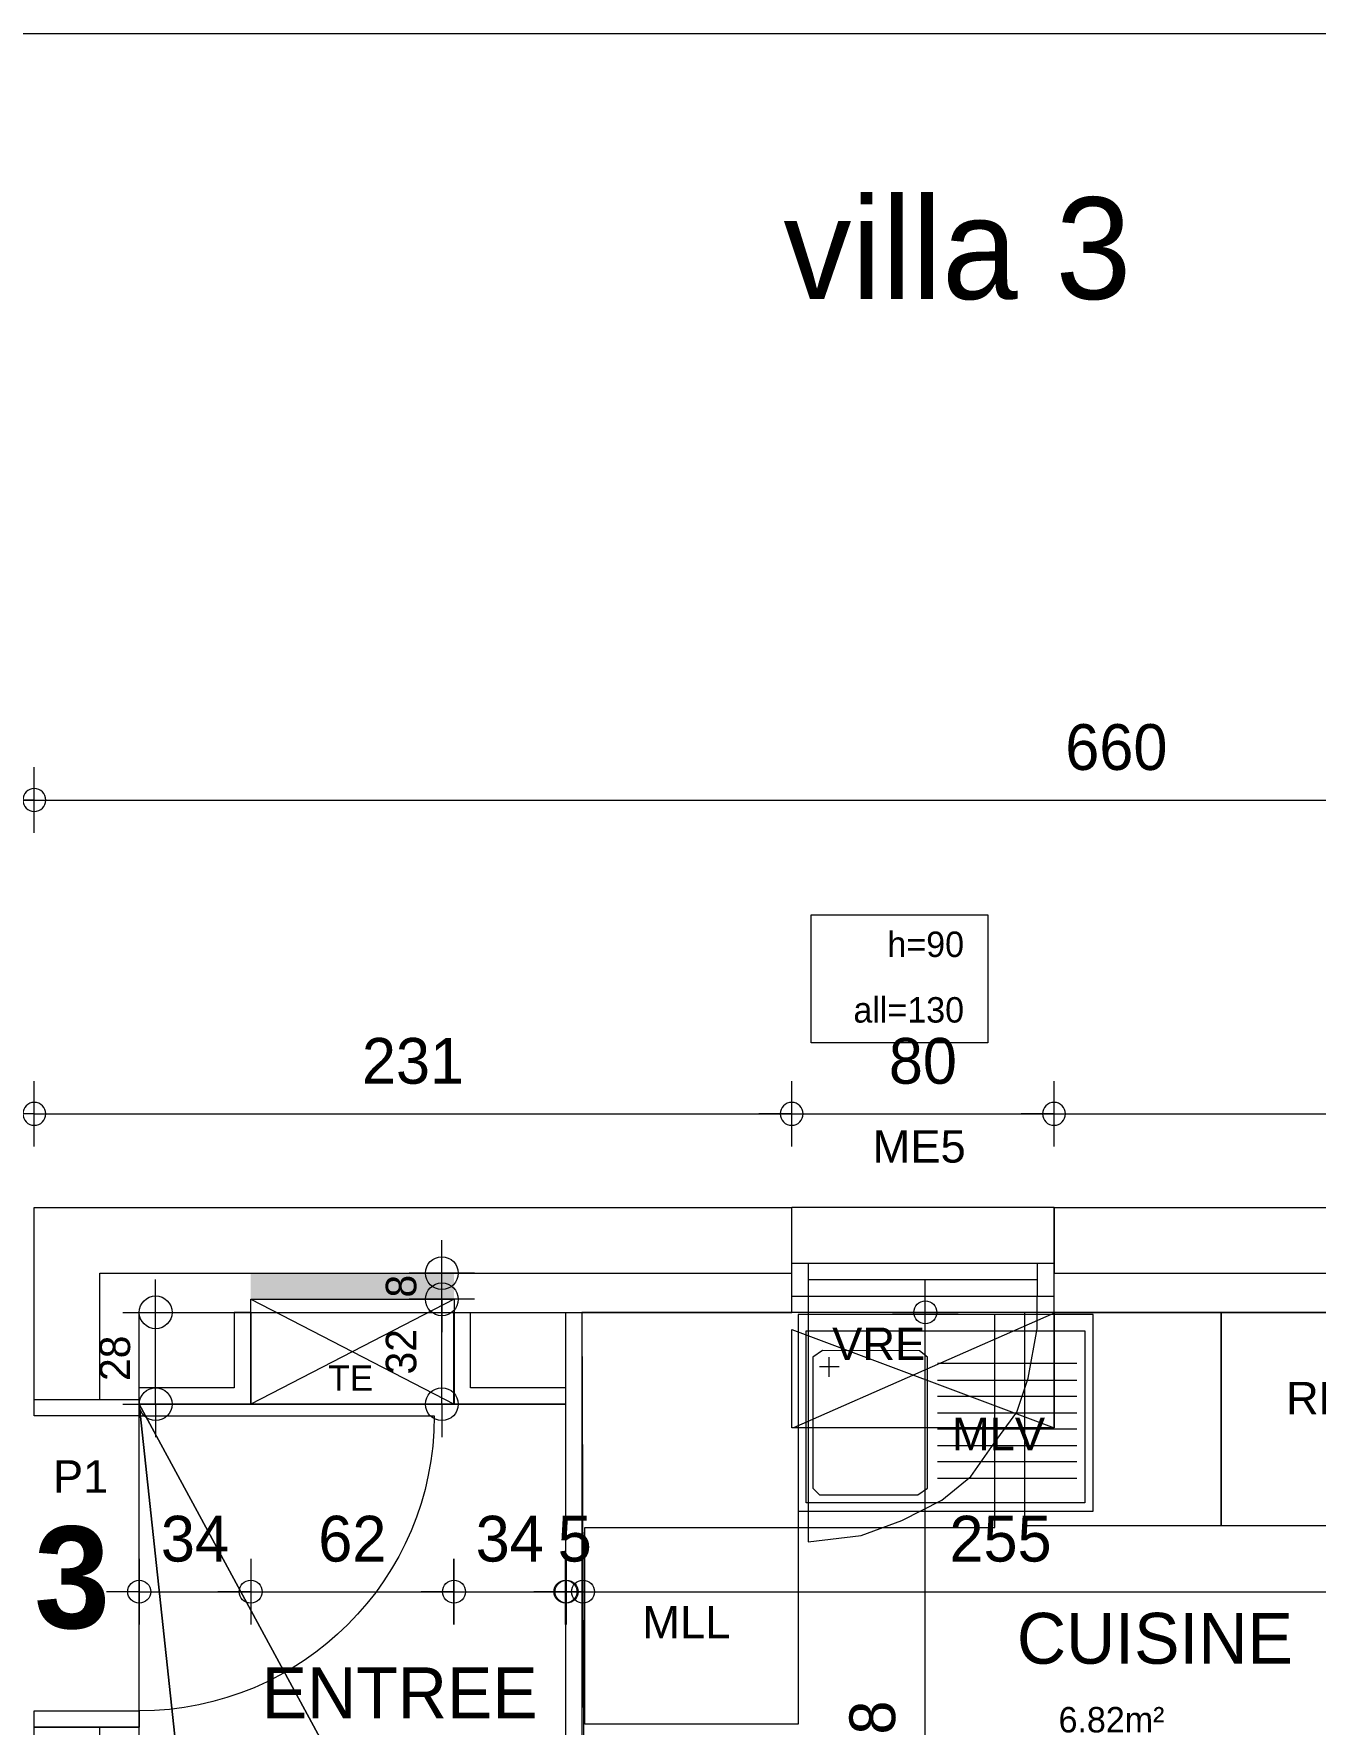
# Model space of a CAD drawing. Header units: metres. Extents: x 1.8 to 67.5, y -52.8 to -10.8.
# Drawn here: x 19.4 to 23.31, y -15.92 to -10.77 of the extents above; entities that cross this region are included whole.
import ezdxf
from ezdxf.enums import TextEntityAlignment as Align
from ezdxf.lldxf.tags import DXFTag

# ---------------------------------------------------------------- set-up
doc = ezdxf.new("R2010")
doc.units = ezdxf.units.M
doc.header["$MEASUREMENT"] = 0
for name, color, linetype in [('Calque commun', 7, 'Continuous'), ('Calque7', 7, 'Continuous'), ('Calque90', 7, 'Continuous'), ('Textes', 7, 'Continuous')]:
    doc.layers.add(name, color=color, linetype=linetype)
doc.styles.add('Arial16', font='arial.ttf', dxfattribs={"height": 0.077313})
doc.styles.add('Arial8', font='arial.ttf', dxfattribs={"height": 0.098961})
doc.styles.add('Century Gothic', font='GOTHICB.TTF', dxfattribs={"height": 0.31023})
doc.styles.add('Century Gothic10', font='GOTHIC.TTF', dxfattribs={"height": 0.310302})
doc.styles.add('Century Gothic11', font='GOTHIC.TTF', dxfattribs={"height": 0.139636})
doc.styles.add('Century Gothic19', font='GOTHIC.TTF', dxfattribs={"height": 0.155151})
doc.styles.add('Century Gothic21', font='GOTHIC.TTF', dxfattribs={"height": 0.09309})
doc.styles.add('Century Gothic5', font='GOTHIC.TTF', dxfattribs={"height": 0.077575})
tags = doc.linetypes.add('DOT2', pattern=[0.125, 0, -0.125]).pattern_tags.tags
tags[6:7] = [DXFTag(74, 4), DXFTag(75, 0), DXFTag(340, '0'), DXFTag(46, 1.0), DXFTag(50, 0.0), DXFTag(44, 0.0), DXFTag(45, 0.0)]
tags[4:5] = [DXFTag(74, 4), DXFTag(75, 0), DXFTag(340, '0'), DXFTag(46, 1.0), DXFTag(50, 0.0), DXFTag(44, 0.0), DXFTag(45, 0.0)]
tags = doc.linetypes.add('HIDDEN', pattern=[0.375, 0.25, -0.125]).pattern_tags.tags
tags[6:7] = [DXFTag(74, 4), DXFTag(75, 0), DXFTag(340, '0'), DXFTag(46, 1.0), DXFTag(50, 0.0), DXFTag(44, 0.0), DXFTag(45, 0.0)]
tags[4:5] = [DXFTag(74, 4), DXFTag(75, 0), DXFTag(340, '0'), DXFTag(46, 1.0), DXFTag(50, 0.0), DXFTag(44, 0.0), DXFTag(45, 0.0)]
tags = doc.linetypes.add('HIDDEN2', pattern=[0.1875, 0.125, -0.0625]).pattern_tags.tags
tags[6:7] = [DXFTag(74, 4), DXFTag(75, 0), DXFTag(340, '0'), DXFTag(46, 1.0), DXFTag(50, 0.0), DXFTag(44, 0.0), DXFTag(45, 0.0)]
tags[4:5] = [DXFTag(74, 4), DXFTag(75, 0), DXFTag(340, '0'), DXFTag(46, 1.0), DXFTag(50, 0.0), DXFTag(44, 0.0), DXFTag(45, 0.0)]

# ---------------------------------------------------------------- blocks, each defined once
blk = doc.blocks.new('new49')
at = {"layer": 'Calque commun', "color": 5, "linetype": 'Continuous', "lineweight": 9}
blk.add_arc((0, 0), 0.5, 0, 359.99941, dxfattribs=at)
blk = doc.blocks.new('new50')
at = {"layer": 'Calque commun', "color": 5, "linetype": 'Continuous', "lineweight": 9}
blk.add_arc((0, 0), 0.5, 0, 359.99941, dxfattribs=at)
blk = doc.blocks.new('DimLine53177')
at = {"layer": 'Calque commun', "color": 5, "linetype": 'Continuous', "lineweight": 9}
for p, q in [((21.7115, -14.1607), (21.7115, -13.9607)), ((22.5115, -14.1607), (22.5115, -13.9607)), ((21.7115, -14.0607), (21.6115, -14.0607)), ((21.7115, -14.0607), (22.5115, -14.0607)), ((22.5115, -14.0607), (22.6115, -14.0607))]:
    blk.add_line(p, q, dxfattribs=at)
at = {"layer": 'Calque commun', "color": 5, "linetype": 'Continuous', "lineweight": 9, "xscale": 0.07000000029802322, "yscale": 0.07000000029802322, "zscale": 0.07000000029802322}
for name, p in [('new49', (21.7115, -14.0607)), ('new50', (22.5115, -14.0607))]:
    blk.add_blockref(name, p, dxfattribs=at)
at = {"layer": 'Calque commun', "color": 5, "linetype": 'Continuous', "lineweight": 9, "style": 'Century Gothic11'}
blk.add_text('80', height=0.13964, dxfattribs=at).set_placement((22.1115, -14.0107), align=Align.BOTTOM_CENTER)
blk = doc.blocks.new('new51')
at = {"layer": 'Calque commun', "color": 5, "linetype": 'Continuous', "lineweight": 9}
blk.add_arc((0, 0), 0.5, 0, 359.99941, dxfattribs=at)
blk = doc.blocks.new('new52')
at = {"layer": 'Calque commun', "color": 5, "linetype": 'Continuous', "lineweight": 9}
blk.add_arc((0, 0), 0.5, 0, 359.99941, dxfattribs=at)
blk = doc.blocks.new('DimLine53185')
at = {"layer": 'Calque commun', "color": 5, "linetype": 'Continuous', "lineweight": 9}
for p, q in [((19.4015, -14.1607), (19.4015, -13.9607)), ((21.7115, -14.1607), (21.7115, -13.9607)), ((19.4015, -14.0607), (19.3015, -14.0607)), ((19.4015, -14.0607), (21.7115, -14.0607)), ((21.7115, -14.0607), (21.8115, -14.0607))]:
    blk.add_line(p, q, dxfattribs=at)
at = {"layer": 'Calque commun', "color": 5, "linetype": 'Continuous', "lineweight": 9, "xscale": 0.07000000029802322, "yscale": 0.07000000029802322, "zscale": 0.07000000029802322}
for name, p in [('new51', (19.4015, -14.0607)), ('new52', (21.7115, -14.0607))]:
    blk.add_blockref(name, p, dxfattribs=at)
at = {"layer": 'Calque commun', "color": 5, "linetype": 'Continuous', "lineweight": 9, "style": 'Century Gothic11'}
blk.add_text('231', height=0.13964, dxfattribs=at).set_placement((20.5565, -14.0107), align=Align.BOTTOM_CENTER)
blk = doc.blocks.new('new53')
at = {"layer": 'Calque commun', "color": 5, "linetype": 'Continuous', "lineweight": 9}
blk.add_arc((0, 0), 0.5, 0, 359.99941, dxfattribs=at)
blk = doc.blocks.new('new54')
at = {"layer": 'Calque commun', "color": 5, "linetype": 'Continuous', "lineweight": 9}
blk.add_arc((0, 0), 0.5, 0, 359.99941, dxfattribs=at)
blk = doc.blocks.new('DimLine53193')
at = {"layer": 'Calque commun', "color": 5, "linetype": 'Continuous', "lineweight": 9}
for p, q in [((22.5115, -14.1607), (22.5115, -13.9607)), ((24.4815, -14.1607), (24.4815, -13.9607)), ((22.5115, -14.0607), (22.4115, -14.0607)), ((22.5115, -14.0607), (24.4815, -14.0607)), ((24.4815, -14.0607), (24.5815, -14.0607))]:
    blk.add_line(p, q, dxfattribs=at)
at = {"layer": 'Calque commun', "color": 5, "linetype": 'Continuous', "lineweight": 9, "xscale": 0.07000000029802322, "yscale": 0.07000000029802322, "zscale": 0.07000000029802322}
for name, p in [('new53', (22.5115, -14.0607)), ('new54', (24.4815, -14.0607))]:
    blk.add_blockref(name, p, dxfattribs=at)
at = {"layer": 'Calque commun', "color": 5, "linetype": 'Continuous', "lineweight": 9, "style": 'Century Gothic11'}
blk.add_text('197', height=0.13964, dxfattribs=at).set_placement((23.4965, -14.0107), align=Align.BOTTOM_CENTER)
blk = doc.blocks.new('Block53986')
at = {"layer": 'Calque commun', "color": 7, "linetype": 'Continuous', "lineweight": 18}
for p, q in [((19.4015, -14.3466), (21.7115, -14.3466)), ((22.5115, -14.3466), (24.4815, -14.3466)), ((25.0815, -14.3466), (26.0015, -14.3466))]:
    blk.add_line(p, q, dxfattribs=at)
at = {"layer": 'Calque commun', "color": 7, "linetype": 'Continuous', "lineweight": 9}
for p, q in [((19.6015, -14.5466), (21.7115, -14.5466)), ((22.5115, -14.5466), (24.4815, -14.5466)), ((25.0815, -14.5466), (25.8015, -14.5466)), ((19.7215, -14.6666), (21.7115, -14.6666)), ((22.5115, -14.6666), (24.4815, -14.6666)), ((25.0815, -14.6666), (25.6815, -14.6666))]:
    blk.add_line(p, q, dxfattribs=at)
blk = doc.blocks.new('@PRES_1_$$_1-10')
at = {"layer": 'Calque commun', "color": 5, "linetype": 'Continuous', "lineweight": 9}
for p, q in [((0, 0.32), (0.8, 0.32)), ((0.8, 0.15), (0, 0.15)), ((0.05, 0.05), (0.05, 0.15)), ((0.75, 0.15), (0.75, 0.05)), ((0.05, 0.1), (0.75, 0.1)), ((0.8, 0.05), (0, 0.05)), ((0, 0), (0.8, 0))]:
    blk.add_line(p, q, dxfattribs=at)
blk = doc.blocks.new('@PRES_1_$$_1-11')
at = {"layer": 'Calque commun', "color": 7, "linetype": 'Continuous', "lineweight": 9}
blk.add_line((0, 0), (0, 0.32), dxfattribs=at)
blk = doc.blocks.new('@PRES_1_$$_1-12')
at = {"layer": 'Calque commun', "color": 7, "linetype": 'Continuous', "lineweight": 9}
blk.add_line((0, 0), (0, 0.32), dxfattribs=at)
blk = doc.blocks.new('INTER_2D_COMB4')
at = {"layer": 'Calque commun', "color": 0, "linetype": 'ByBlock', "lineweight": -2}
for name in ['@PRES_1_$$_1-10', '@PRES_1_$$_1-11']:
    blk.add_blockref(name, (0, 0), dxfattribs=at)
at = {"layer": 'Calque commun', "color": 0, "linetype": 'ByBlock', "lineweight": -2, "extrusion": (0, 0, -1), "xscale": -1, "yscale": -1, "zscale": -1, "rotation": -180}
blk.add_blockref('@PRES_1_$$_1-12', (-0.8, 0), dxfattribs=at)
blk = doc.blocks.new('PLACED_COMB4')
at = {"layer": 'Calque commun', "color": 0, "linetype": 'ByBlock', "lineweight": -2}
blk.add_blockref('INTER_2D_COMB4', (0, 0), dxfattribs=at)
blk = doc.blocks.new('new131')
at = {"layer": 'Calque commun', "color": 5, "linetype": 'Continuous', "lineweight": 9}
blk.add_arc((0, 0), 0.5, 0, 359.99941, dxfattribs=at)
blk = doc.blocks.new('new132')
at = {"layer": 'Calque commun', "color": 5, "linetype": 'Continuous', "lineweight": 9}
blk.add_arc((0, 0), 0.5, 0, 359.99941, dxfattribs=at)
blk = doc.blocks.new('DimLine55585')
at = {"layer": 'Calque commun', "color": 5, "linetype": 'Continuous', "lineweight": 9}
for p, q in [((13.2015, -13.2034), (13.2015, -13.0034)), ((19.4015, -13.2034), (19.4015, -13.0034)), ((13.2015, -13.1034), (13.1015, -13.1034)), ((13.2015, -13.1034), (19.4015, -13.1034)), ((19.4015, -13.1034), (19.5015, -13.1034))]:
    blk.add_line(p, q, dxfattribs=at)
at = {"layer": 'Calque commun', "color": 5, "linetype": 'Continuous', "lineweight": 9, "xscale": 0.07000000029802322, "yscale": 0.07000000029802322, "zscale": 0.07000000029802322}
for name, p in [('new131', (13.2015, -13.1034)), ('new132', (19.4015, -13.1034))]:
    blk.add_blockref(name, p, dxfattribs=at)
at = {"layer": 'Calque commun', "color": 5, "linetype": 'Continuous', "lineweight": 9, "style": 'Century Gothic11'}
blk.add_text('620', height=0.13964, dxfattribs=at).set_placement((16.3015, -13.0534), align=Align.BOTTOM_CENTER)
blk = doc.blocks.new('new133')
at = {"layer": 'Calque commun', "color": 5, "linetype": 'Continuous', "lineweight": 9}
blk.add_arc((0, 0), 0.5, 0, 359.99941, dxfattribs=at)
blk = doc.blocks.new('new134')
at = {"layer": 'Calque commun', "color": 5, "linetype": 'Continuous', "lineweight": 9}
blk.add_arc((0, 0), 0.5, 0, 359.99941, dxfattribs=at)
blk = doc.blocks.new('DimLine55593')
at = {"layer": 'Calque commun', "color": 5, "linetype": 'Continuous', "lineweight": 9}
for p, q in [((19.4015, -13.2034), (19.4015, -13.0034)), ((26.0015, -13.2034), (26.0015, -13.0034)), ((19.4015, -13.1034), (19.3015, -13.1034)), ((19.4015, -13.1034), (26.0015, -13.1034)), ((26.0015, -13.1034), (26.1015, -13.1034))]:
    blk.add_line(p, q, dxfattribs=at)
at = {"layer": 'Calque commun', "color": 5, "linetype": 'Continuous', "lineweight": 9, "xscale": 0.07000000029802322, "yscale": 0.07000000029802322, "zscale": 0.07000000029802322}
for name, p in [('new133', (19.4015, -13.1034)), ('new134', (26.0015, -13.1034))]:
    blk.add_blockref(name, p, dxfattribs=at)
at = {"layer": 'Calque commun', "color": 5, "linetype": 'Continuous', "lineweight": 9, "style": 'Century Gothic11'}
blk.add_text('660', height=0.13964, dxfattribs=at).set_placement((22.7015, -13.0534), align=Align.BOTTOM_CENTER)
blk = doc.blocks.new('_15')
at = {"layer": 'Calque90', "color": 6, "linetype": 'ByBlock', "lineweight": 9}
for p, q in [((0.9, 0.6), (0, 0.6)), ((0, 0.6), (0, 0)), ((0.9, 0), (0.9, 0.6)), ((0.025, 0.025), (0.025, 0.55)), ((0.025, 0.55), (0.875, 0.55)), ((0.875, 0.55), (0.875, 0.025)), ((0.075, 0.49), (0.045, 0.47)), ((0.045, 0.47), (0.045, 0.07)), ((0.37, 0.4888), (0.075, 0.49)), ((0.095, 0.4099), (0.095, 0.4699)), ((0.395, 0.47), (0.37, 0.4888)), ((0.395, 0.07), (0.395, 0.47)), ((0.125, 0.4398), (0.065, 0.44)), ((0.85, 0.45), (0.425, 0.45)), ((0.425, 0.4), (0.85, 0.4)), ((0.85, 0.35), (0.425, 0.35)), ((0.425, 0.3), (0.85, 0.3)), ((0.85, 0.25), (0.425, 0.25)), ((0.425, 0.2), (0.85, 0.2)), ((0.85, 0.15), (0.425, 0.15)), ((0.045, 0.07), (0.065, 0.05)), ((0.045, 0.07), (0.065, 0.05)), ((0.365, 0.05), (0.395, 0.07)), ((0.85, 0.1), (0.425, 0.1)), ((0, 0), (0.9, 0)), ((0.875, 0.025), (0.025, 0.025)), ((0.065, 0.05), (0.365, 0.05))]:
    blk.add_line(p, q, dxfattribs=at)
blk = doc.blocks.new('XMODULE1PGNONPMR23')
at = {"layer": 'Calque commun', "color": 5, "linetype": 'Continuous', "lineweight": 9}
blk.add_arc((0, 0), 0.5, 0, 359.99941, dxfattribs=at)
blk = doc.blocks.new('XMODULE1PGNONPMR24')
at = {"layer": 'Calque commun', "color": 5, "linetype": 'Continuous', "lineweight": 9}
blk.add_arc((0, 0), 0.5, 0, 359.99941, dxfattribs=at)
blk = doc.blocks.new('DimLine53444')
at = {"layer": 'Calque commun', "color": 5, "linetype": 'Continuous', "lineweight": 9}
for p, q in [((9.3189, -15.9912), (9.3189, -15.8912)), ((9.2189, -15.9912), (9.4189, -15.9912)), ((9.3189, -18.6713), (9.3189, -15.9912)), ((9.4189, -18.6713), (9.2189, -18.6713)), ((9.3189, -18.6713), (9.3189, -18.7713))]:
    blk.add_line(p, q, dxfattribs=at)
at = {"layer": 'Calque commun', "color": 5, "linetype": 'Continuous', "lineweight": 9, "extrusion": (0, 0, -1), "xscale": 0.07000000029802322, "yscale": 0.07000000029802322, "zscale": 0.07000000029802322, "rotation": 90}
for name, p in [('XMODULE1PGNONPMR24', (-9.3189, -15.9912)), ('XMODULE1PGNONPMR23', (-9.3189, -18.6713))]:
    blk.add_blockref(name, p, dxfattribs=at)
at = {"layer": 'Calque commun', "color": 5, "linetype": 'Continuous', "lineweight": 9, "style": 'Century Gothic11'}
blk.add_text('268', height=0.13964, rotation=90, dxfattribs=at).set_placement((9.2689, -17.3312), align=Align.BOTTOM_CENTER)
blk = doc.blocks.new('XMODULE1PGNONPMR29')
at = {"layer": 'Calque commun', "color": 5, "linetype": 'Continuous', "lineweight": 9}
blk.add_arc((0, 0), 0.5, 0, 359.99941, dxfattribs=at)
blk = doc.blocks.new('XMODULE1PGNONPMR30')
at = {"layer": 'Calque commun', "color": 5, "linetype": 'Continuous', "lineweight": 9}
blk.add_arc((0, 0), 0.5, 0, 359.99941, dxfattribs=at)
blk = doc.blocks.new('DimLine53468')
at = {"layer": 'Calque commun', "color": 5, "linetype": 'Continuous', "lineweight": 9}
for p, q in [((8.2748, -16.9433), (8.2748, -16.7433)), ((10.8215, -16.9433), (10.8215, -16.7433)), ((8.2748, -16.8433), (8.1748, -16.8433)), ((8.2748, -16.8433), (10.8215, -16.8433)), ((10.8215, -16.8433), (10.9215, -16.8433))]:
    blk.add_line(p, q, dxfattribs=at)
at = {"layer": 'Calque commun', "color": 5, "linetype": 'Continuous', "lineweight": 9, "extrusion": (0, 0, -1), "xscale": 0.07000000029802322, "yscale": 0.07000000029802322, "zscale": 0.07000000029802322}
for name, p in [('XMODULE1PGNONPMR29', (-8.2748, -16.8433)), ('XMODULE1PGNONPMR30', (-10.8215, -16.8433))]:
    blk.add_blockref(name, p, dxfattribs=at)
at = {"layer": 'Calque commun', "color": 5, "linetype": 'Continuous', "lineweight": 9, "style": 'Century Gothic11'}
blk.add_text('255', height=0.13964, dxfattribs=at).set_placement((9.5482, -16.7933), align=Align.BOTTOM_CENTER)
blk = doc.blocks.new('XMODULE1PGNONPMR31')
at = {"layer": 'Calque commun', "color": 5, "linetype": 'Continuous', "lineweight": 9}
blk.add_arc((0, 0), 0.5, 0, 359.99941, dxfattribs=at)
blk = doc.blocks.new('XMODULE1PGNONPMR32')
at = {"layer": 'Calque commun', "color": 5, "linetype": 'Continuous', "lineweight": 9}
blk.add_arc((0, 0), 0.5, 0, 359.99941, dxfattribs=at)
blk = doc.blocks.new('DimLine53476')
at = {"layer": 'Calque commun', "color": 5, "linetype": 'Continuous', "lineweight": 9}
for p, q in [((8.2248, -16.9433), (8.2248, -16.7433)), ((8.2748, -16.9433), (8.2748, -16.7433)), ((8.2248, -16.8433), (8.1248, -16.8433)), ((8.2248, -16.8433), (8.2748, -16.8433)), ((8.2748, -16.8433), (8.3748, -16.8433))]:
    blk.add_line(p, q, dxfattribs=at)
at = {"layer": 'Calque commun', "color": 5, "linetype": 'Continuous', "lineweight": 9, "extrusion": (0, 0, -1), "xscale": 0.07000000029802322, "yscale": 0.07000000029802322, "zscale": 0.07000000029802322}
for name, p in [('XMODULE1PGNONPMR31', (-8.2248, -16.8433)), ('XMODULE1PGNONPMR32', (-8.2748, -16.8433))]:
    blk.add_blockref(name, p, dxfattribs=at)
at = {"layer": 'Calque commun', "color": 5, "linetype": 'Continuous', "lineweight": 9, "style": 'Century Gothic11'}
blk.add_text('5', height=0.1396, dxfattribs=at).set_placement((8.2498, -16.7933), align=Align.BOTTOM_CENTER)
blk = doc.blocks.new('60x65')
at = {"layer": 'Calque commun', "color": 7, "linetype": 'HIDDEN', "lineweight": 9}
mesh = blk.add_polyface(dxfattribs=at)
corners = [(0, 0.6), (0.65, 0.6), (0.65, 0), (0, 0)]
mesh.append_faces([[corners[k] for k in face] for face in [(0, 1, 2, 3)]], dxfattribs={"color": 7})
blk = doc.blocks.new('XMODULE1PGNONPMR61')
at = {"layer": 'Calque commun', "color": 5, "linetype": 'Continuous', "lineweight": 9}
blk.add_arc((0, 0), 0.5, 0, 359.9994, dxfattribs=at)
blk = doc.blocks.new('XMODULE1PGNONPMR62')
at = {"layer": 'Calque commun', "color": 5, "linetype": 'Continuous', "lineweight": 9}
blk.add_arc((0, 0), 0.5, 0, 359.9994, dxfattribs=at)
blk = doc.blocks.new('DimLine61201')
at = {"layer": 'Calque commun', "color": 5, "linetype": 'Continuous', "lineweight": 9}
for p, q in [((6.9717, -15.9912), (6.9717, -15.8912)), ((6.8717, -15.9912), (7.0717, -15.9912)), ((6.9717, -16.2714), (6.9717, -15.9912)), ((6.8717, -16.2714), (7.0717, -16.2714)), ((6.9717, -16.2714), (6.9717, -16.3714))]:
    blk.add_line(p, q, dxfattribs=at)
at = {"layer": 'Calque commun', "color": 5, "linetype": 'Continuous', "lineweight": 9, "extrusion": (0, 0, -1), "xscale": -0.1000000014901161, "yscale": -0.1000000014901161, "zscale": -0.1000000014901161, "rotation": -90.00000000000001}
for name, p in [('XMODULE1PGNONPMR62', (-6.9717, -15.9912)), ('XMODULE1PGNONPMR61', (-6.9717, -16.2714))]:
    blk.add_blockref(name, p, dxfattribs=at)
at = {"layer": 'Calque commun', "color": 5, "linetype": 'Continuous', "lineweight": 9, "style": 'Century Gothic21'}
blk.add_text('28', height=0.09309, rotation=90, dxfattribs=at).set_placement((6.9217, -16.1313), align=Align.BOTTOM_CENTER)
blk = doc.blocks.new('XMODULE1PGNONPMR65')
at = {"layer": 'Calque commun', "color": 5, "linetype": 'Continuous', "lineweight": 9}
blk.add_arc((0, 0), 0.5, 0, 359.99941, dxfattribs=at)
blk = doc.blocks.new('XMODULE1PGNONPMR66')
at = {"layer": 'Calque commun', "color": 5, "linetype": 'Continuous', "lineweight": 9}
blk.add_arc((0, 0), 0.5, 0, 359.99941, dxfattribs=at)
blk = doc.blocks.new('DimLine61213')
at = {"layer": 'Calque commun', "color": 5, "linetype": 'Continuous', "lineweight": 9}
for p, q in [((7.8815, -16.7433), (7.8815, -16.9433)), ((8.2215, -16.9433), (8.2215, -16.7433)), ((7.8815, -16.8433), (7.7815, -16.8433)), ((7.8815, -16.8433), (8.2215, -16.8433)), ((8.2215, -16.8433), (8.3215, -16.8433))]:
    blk.add_line(p, q, dxfattribs=at)
at = {"layer": 'Calque commun', "color": 5, "linetype": 'Continuous', "lineweight": 9, "extrusion": (0, 0, -1), "xscale": -0.07000000029802322, "yscale": -0.07000000029802322, "zscale": -0.07000000029802322, "rotation": -180}
for name, p in [('XMODULE1PGNONPMR65', (-7.8815, -16.8433)), ('XMODULE1PGNONPMR66', (-8.2215, -16.8433))]:
    blk.add_blockref(name, p, dxfattribs=at)
at = {"layer": 'Calque commun', "color": 5, "linetype": 'Continuous', "lineweight": 9, "style": 'Century Gothic11'}
blk.add_text('34', height=0.13964, dxfattribs=at).set_placement((8.0515, -16.7933), align=Align.BOTTOM_CENTER)
blk = doc.blocks.new('XMODULE1PGNONPMR67')
at = {"layer": 'Calque commun', "color": 5, "linetype": 'Continuous', "lineweight": 9}
blk.add_arc((0, 0), 0.5, 0, 359.99941, dxfattribs=at)
blk = doc.blocks.new('XMODULE1PGNONPMR68')
at = {"layer": 'Calque commun', "color": 5, "linetype": 'Continuous', "lineweight": 9}
blk.add_arc((0, 0), 0.5, 0, 359.99941, dxfattribs=at)
blk = doc.blocks.new('DimLine61225')
at = {"layer": 'Calque commun', "color": 5, "linetype": 'Continuous', "lineweight": 9}
for p, q in [((7.2615, -16.7433), (7.2615, -16.9433)), ((7.8815, -16.9433), (7.8815, -16.7433)), ((7.2615, -16.8433), (7.1615, -16.8433)), ((7.2615, -16.8433), (7.8815, -16.8433)), ((7.8815, -16.8433), (7.9815, -16.8433))]:
    blk.add_line(p, q, dxfattribs=at)
at = {"layer": 'Calque commun', "color": 5, "linetype": 'Continuous', "lineweight": 9, "extrusion": (0, 0, -1), "xscale": -0.07000000029802322, "yscale": -0.07000000029802322, "zscale": -0.07000000029802322, "rotation": -180}
for name, p in [('XMODULE1PGNONPMR67', (-7.2615, -16.8433)), ('XMODULE1PGNONPMR68', (-7.8815, -16.8433))]:
    blk.add_blockref(name, p, dxfattribs=at)
at = {"layer": 'Calque commun', "color": 5, "linetype": 'Continuous', "lineweight": 9, "style": 'Century Gothic11'}
blk.add_text('62', height=0.13964, dxfattribs=at).set_placement((7.5715, -16.7933), align=Align.BOTTOM_CENTER)
blk = doc.blocks.new('XMODULE1PGNONPMR69')
at = {"layer": 'Calque commun', "color": 5, "linetype": 'Continuous', "lineweight": 9}
blk.add_arc((0, 0), 0.5, 0, 359.99941, dxfattribs=at)
blk = doc.blocks.new('XMODULE1PGNONPMR70')
at = {"layer": 'Calque commun', "color": 5, "linetype": 'Continuous', "lineweight": 9}
blk.add_arc((0, 0), 0.5, 0, 359.99941, dxfattribs=at)
blk = doc.blocks.new('DimLine61231')
at = {"layer": 'Calque commun', "color": 5, "linetype": 'Continuous', "lineweight": 9}
for p, q in [((6.9215, -16.7433), (6.9215, -16.9433)), ((7.2615, -16.7433), (7.2615, -16.9433)), ((6.9215, -16.8433), (6.8215, -16.8433)), ((6.9215, -16.8433), (7.2615, -16.8433)), ((7.2615, -16.8433), (7.3615, -16.8433))]:
    blk.add_line(p, q, dxfattribs=at)
at = {"layer": 'Calque commun', "color": 5, "linetype": 'Continuous', "lineweight": 9, "extrusion": (0, 0, -1), "xscale": -0.07000000029802322, "yscale": -0.07000000029802322, "zscale": -0.07000000029802322, "rotation": -180}
for name, p in [('XMODULE1PGNONPMR69', (-6.9215, -16.8433)), ('XMODULE1PGNONPMR70', (-7.2615, -16.8433))]:
    blk.add_blockref(name, p, dxfattribs=at)
at = {"layer": 'Calque commun', "color": 5, "linetype": 'Continuous', "lineweight": 9, "style": 'Century Gothic11'}
blk.add_text('34', height=0.13964, dxfattribs=at).set_placement((7.0915, -16.7933), align=Align.BOTTOM_CENTER)
blk = doc.blocks.new('XMODULE1PGNONPMR71')
at = {"layer": 'Calque commun', "color": 5, "linetype": 'Continuous', "lineweight": 9}
blk.add_arc((0, 0), 0.5, 0, 359.9994, dxfattribs=at)
blk = doc.blocks.new('XMODULE1PGNONPMR72')
at = {"layer": 'Calque commun', "color": 5, "linetype": 'Continuous', "lineweight": 9}
blk.add_arc((0, 0), 0.5, 0, 359.9994, dxfattribs=at)
blk = doc.blocks.new('DimLine61249')
at = {"layer": 'Calque commun', "color": 5, "linetype": 'Continuous', "lineweight": 9}
for p, q in [((7.8445, -15.9514), (7.8445, -15.8514)), ((7.9445, -15.9514), (7.7445, -15.9514)), ((7.8445, -16.2714), (7.8445, -15.9514)), ((7.9445, -16.2714), (7.7445, -16.2714)), ((7.8445, -16.2714), (7.8445, -16.3714))]:
    blk.add_line(p, q, dxfattribs=at)
at = {"layer": 'Calque commun', "color": 5, "linetype": 'Continuous', "lineweight": 9, "extrusion": (0, 0, -1), "xscale": -0.1000000014901161, "yscale": -0.1000000014901161, "zscale": -0.1000000014901161, "rotation": -90.00000000000001}
for name, p in [('XMODULE1PGNONPMR72', (-7.8445, -15.9514)), ('XMODULE1PGNONPMR71', (-7.8445, -16.2714))]:
    blk.add_blockref(name, p, dxfattribs=at)
at = {"layer": 'Calque commun', "color": 5, "linetype": 'Continuous', "lineweight": 9, "style": 'Century Gothic21'}
blk.add_text('32', height=0.09309, rotation=90, dxfattribs=at).set_placement((7.7945, -16.1114), align=Align.BOTTOM_CENTER)
blk = doc.blocks.new('XMODULE1PGNONPMR73')
at = {"layer": 'Calque commun', "color": 5, "linetype": 'Continuous', "lineweight": 9}
blk.add_arc((0, 0), 0.5, 0, 359.9994, dxfattribs=at)
blk = doc.blocks.new('XMODULE1PGNONPMR74')
at = {"layer": 'Calque commun', "color": 5, "linetype": 'Continuous', "lineweight": 9}
blk.add_arc((0, 0), 0.5, 0, 359.9994, dxfattribs=at)
blk = doc.blocks.new('DimLine61255')
at = {"layer": 'Calque commun', "color": 5, "linetype": 'Continuous', "lineweight": 9}
for p, q in [((7.8445, -15.8714), (7.8445, -15.7714)), ((7.9445, -15.8714), (7.7445, -15.8714)), ((7.8445, -15.9514), (7.8445, -15.8714)), ((7.9445, -15.9514), (7.7445, -15.9514)), ((7.8445, -15.9514), (7.8445, -16.0514))]:
    blk.add_line(p, q, dxfattribs=at)
at = {"layer": 'Calque commun', "color": 5, "linetype": 'Continuous', "lineweight": 9, "extrusion": (0, 0, -1), "xscale": -0.1000000014901161, "yscale": -0.1000000014901161, "zscale": -0.1000000014901161, "rotation": -90.00000000000001}
for name, p in [('XMODULE1PGNONPMR74', (-7.8445, -15.8714)), ('XMODULE1PGNONPMR73', (-7.8445, -15.9514))]:
    blk.add_blockref(name, p, dxfattribs=at)
at = {"layer": 'Calque commun', "color": 5, "linetype": 'Continuous', "lineweight": 9, "style": 'Century Gothic21'}
blk.add_text('8', height=0.0931, rotation=90, dxfattribs=at).set_placement((7.7945, -15.9114), align=Align.BOTTOM_CENTER)
blk = doc.blocks.new('te 62x32')
at = {"layer": 'Calque commun', "color": 1, "linetype": 'Continuous', "lineweight": 18}
for p, q in [((0, 0.32), (0.62, 0)), ((0.62, 0.32), (0, 0))]:
    blk.add_line(p, q, dxfattribs=at)
at = {"layer": 'Textes', "color": 5, "linetype": 'ByBlock', "lineweight": -2, "style": 'Arial16'}
blk.add_text('TE', height=0.07731, dxfattribs=at).set_placement((0.2358, 0.0178), align=Align.BOTTOM_LEFT)
at = {"layer": 'Calque commun', "color": 1, "linetype": 'Continuous', "lineweight": 18}
mesh = blk.add_polyface(dxfattribs=at)
corners = [(0, 0.32), (0.62, 0.32), (0.62, 0), (0, 0)]
mesh.append_faces([[corners[k] for k in face] for face in [(0, 1, 2, 3)]], dxfattribs={"color": 1})
blk = doc.blocks.new('XMODULE1PGNONPMR75')
at = {"layer": 'Calque commun', "color": 15, "linetype": 'Continuous', "lineweight": 18}
for p, q in [((7.2115, -15.9912), (7.2115, -16.2214)), ((7.2615, -15.9912), (7.2115, -15.9912)), ((7.2615, -15.9912), (7.2615, -16.2714)), ((7.8815, -16.2714), (7.8815, -15.9914)), ((7.8815, -15.9914), (7.9315, -15.9914)), ((7.9315, -16.2214), (7.9315, -15.9914)), ((8.2216, -15.9914), (8.2215, -18.6712)), ((8.2216, -15.9914), (8.2716, -15.9914)), ((8.2716, -15.9914), (8.2715, -18.6712)), ((7.2115, -16.2214), (6.9215, -16.2214)), ((6.9215, -16.2714), (6.9215, -16.2214)), ((8.2215, -16.2214), (7.9315, -16.2214)), ((7.2615, -16.2714), (6.9215, -16.2714)), ((8.2215, -16.2714), (7.8815, -16.2714))]:
    blk.add_line(p, q, dxfattribs=at)
at = {"layer": 'Calque commun', "color": 91, "linetype": 'Continuous', "lineweight": 9}
blk.add_trace([(7.8815, -15.9514), (7.8815, -15.8714), (7.2616, -15.9514), (7.2616, -15.8714)], dxfattribs=at)
at = {"layer": 'Calque commun', "color": 5, "linetype": 'Continuous', "lineweight": 9}
for name in ['DimLine61255', 'DimLine61249', 'DimLine61201', 'DimLine53444', 'DimLine61231', 'DimLine61225', 'DimLine61213', 'DimLine53476', 'DimLine53468']:
    blk.add_blockref(name, (0, 0), dxfattribs=at)
at = {"layer": 'Calque commun', "color": 0, "linetype": 'ByBlock', "lineweight": -2}
for name, p in [('te 62x32', (7.2616, -16.2714)), ('60x65', (8.2807, -17.2475))]:
    blk.add_blockref(name, p, dxfattribs=at)
at = {"layer": 'Calque commun', "color": 0, "linetype": 'DOT2', "lineweight": -2, "xscale": -1, "yscale": -1, "zscale": -1, "rotation": -180}
blk.add_blockref('_15', (8.9307, -16.5975), dxfattribs=at)
at = {"layer": 'Calque commun', "color": 0, "linetype": 'ByBlock', "lineweight": -2, "extrusion": (0, 0, -1), "xscale": -1, "yscale": -1, "zscale": -1, "rotation": -90}
for p in [(-8.9307, -16.6475), (-9.6215, -16.6412), (-10.2215, -16.6412)]:
    blk.add_blockref('60x65', p, dxfattribs=at)
at = {"layer": 'Calque commun', "color": 9, "linetype": 'ByBlock', "lineweight": -2, "style": 'Century Gothic5'}
blk.add_text('6.82m²', height=0.07758, dxfattribs=at).set_placement((9.7252, -17.195), align=Align.TOP_LEFT)
at = {"layer": 'Textes', "color": 5, "linetype": 'ByBlock', "lineweight": -2, "style": 'Arial8'}
for s, p in [('REF', (10.6952, -16.332)), ('MLV', (9.6842, -16.4414)), ('MLL', (8.7243, -17.0153))]:
    blk.add_text(s, height=0.09896, dxfattribs=at).set_placement(p, align=Align.BOTTOM_RIGHT)
at = {"layer": 'Textes', "color": 5, "linetype": 'ByBlock', "lineweight": -2, "style": 'Century Gothic19'}
for s, p in [('CUISINE', (9.5983, -16.9079)), ('ENTREE', (7.2952, -17.0743))]:
    blk.add_text(s, height=0.15515, dxfattribs=at).set_placement(p, align=Align.TOP_LEFT)
at = {"layer": 'Calque commun', "color": 9, "linetype": 'Continuous', "lineweight": 9}
mesh = blk.add_polyface(dxfattribs=at)
corners = [(10.8215, -18.6712), (10.8215, -15.9912), (8.2716, -15.9912), (8.2816, -18.6712)]
mesh.append_faces([[corners[k] for k in face] for face in [(0, 1, 2, 3)]], dxfattribs={"color": 9})
mesh = blk.add_polyface(dxfattribs=at)
corners = [(7.2216, -19.0635), (6.9215, -19.0635), (6.9215, -16.2714), (10.5815, -20.5513), (10.8615, -20.5513), (10.8615, -20.6013), (10.5815, -19.6512), (10.8615, -19.5712), (10.8615, -19.6512), (7.2216, -19.6158), (6.8815, -24.3512), (6.8815, -19.6158), (12.8815, -20.6013), (12.8815, -24.3512), (8.2215, -18.6712), (11.7015, -19.5712), (11.7015, -18.6712), (8.2215, -16.2714)]
mesh.append_faces([[corners[k] for k in face] for face in [(6, 7, 8), (9, 10, 11)]], dxfattribs={"vtx0": -1, "color": 9})
mesh.append_faces([[corners[k] for k in face] for face in [(10, 3, 13)]], dxfattribs={"vtx0": -1, "vtx1": -1, "color": 9})
mesh.append_faces([[corners[k] for k in face] for face in [(0, 2, 14), (5, 13, 3), (9, 3, 10), (9, 14, 3), (6, 16, 7)]], dxfattribs={"vtx0": -1, "vtx1": -1, "vtx2": -1, "color": 9})
mesh.append_faces([[corners[k] for k in face] for face in [(6, 14, 16)]], dxfattribs={"vtx0": -1, "vtx2": -1, "color": 9})
mesh.append_faces([[corners[k] for k in face] for face in [(15, 7, 16), (17, 14, 2)]], dxfattribs={"vtx1": -1, "color": 9})
mesh.append_faces([[corners[k] for k in face] for face in [(6, 3, 14), (9, 0, 14)]], dxfattribs={"vtx1": -1, "vtx2": -1, "color": 9})
mesh.append_faces([[corners[k] for k in face] for face in [(0, 1, 2), (3, 4, 5), (5, 12, 13)]], dxfattribs={"vtx2": -1, "color": 9})
blk = doc.blocks.new('Block61700')
at = {"layer": 'Calque commun', "color": 7, "linetype": 'Continuous', "lineweight": 18}
for p, q in [((19.4015, -14.932), (19.4015, -14.3466)), ((19.4015, -18.2409), (19.4015, -15.932))]:
    blk.add_line(p, q, dxfattribs=at)
at = {"layer": 'Calque commun', "color": 7, "linetype": 'Continuous', "lineweight": 9}
for p, q in [((19.6015, -14.932), (19.6015, -14.5466)), ((19.7215, -14.932), (19.7215, -14.6666)), ((19.6015, -18.2409), (19.6015, -15.932)), ((19.7215, -18.2409), (19.7215, -15.932)), ((19.7215, -18.2409), (19.4015, -18.2409))]:
    blk.add_line(p, q, dxfattribs=at)
blk = doc.blocks.new('@PRES_1_$$_1-28')
at = {"layer": 'Calque commun', "color": 5, "linetype": 'Continuous', "lineweight": 9}
blk.add_line((0.05, 0.32), (0.05, 1.22), dxfattribs=at)
at = {"layer": 'Calque commun', "color": 5, "linetype": 'Continuous', "lineweight": 9, "extrusion": (0, 0, -1)}
blk.add_arc((-0.05, 0.32), 0.9, 90, 180, dxfattribs=at)
at = {"layer": 'Calque commun', "color": 5, "linetype": 'Continuous', "lineweight": 9}
mesh = blk.add_polyface(dxfattribs=at)
corners = [(0, 0), (0, 0.32), (0.05, 0.32), (0.05, 0)]
mesh.append_faces([[corners[k] for k in face] for face in [(0, 1, 2, 3)]], dxfattribs={"color": 5})
mesh = blk.add_polyface(dxfattribs=at)
corners = [(0.95, 0), (0.95, 0.32), (1, 0.32), (1, 0)]
mesh.append_faces([[corners[k] for k in face] for face in [(0, 1, 2, 3)]], dxfattribs={"color": 5})
blk = doc.blocks.new('@PRES_1_$$_1-29')
at = {"layer": 'Calque commun', "color": 0, "linetype": 'ByBlock', "lineweight": -2}
blk.add_line((0, 0), (0, 0.32), dxfattribs=at)
blk = doc.blocks.new('@PRES_1_$$_1-30')
at = {"layer": 'Calque commun', "color": 0, "linetype": 'ByBlock', "lineweight": -2}
blk.add_line((0, 0), (0, 0.32), dxfattribs=at)
blk = doc.blocks.new('INTER_2D_COMB10')
at = {"layer": 'Calque7', "color": 0, "linetype": 'ByBlock', "lineweight": -2}
blk.add_blockref('@PRES_1_$$_1-28', (0, 0), dxfattribs=at)
at = {"layer": 'Calque7', "color": 7, "linetype": 'Continuous', "lineweight": 9}
blk.add_blockref('@PRES_1_$$_1-29', (0, 0), dxfattribs=at)
at = {"layer": 'Calque7', "color": 7, "linetype": 'Continuous', "lineweight": 9, "extrusion": (0, 0, -1), "xscale": -1, "yscale": -1, "zscale": -1, "rotation": -180}
blk.add_blockref('@PRES_1_$$_1-30', (-1, 0), dxfattribs=at)
blk = doc.blocks.new('PLACED_COMB10')
at = {"layer": 'Calque7', "color": 0, "linetype": 'ByBlock', "lineweight": -2}
blk.add_blockref('INTER_2D_COMB10', (0, 0), dxfattribs=at)

msp = doc.modelspace()

# ---------------------------------------------------------------- linework, layer by layer
at = {"layer": 'Calque commun', "color": 12, "linetype": 'Continuous', "lineweight": 18}
for p, q in [((21.7115, -14.5466), (21.7115, -14.3466)), ((22.5115, -14.3466), (22.5115, -14.5466)), ((19.6015, -14.5469), (21.7115, -14.5466)), ((22.5115, -14.5466), (24.4815, -14.5469)), ((19.4015, -14.932), (19.6015, -14.932))]:
    msp.add_line(p, q, dxfattribs=at)
at = {"layer": 'Calque commun', "color": 7, "linetype": 'HIDDEN', "lineweight": 9, "flags": 128}
msp.add_lwpolyline([(21.7615, -14.6166), (21.7615, -15.3666), (21.9231, -15.347), (22.0476, -15.3011), (22.1688, -15.2389), (22.2573, -15.1668), (22.3293, -15.0653), (22.3981, -14.9703), (22.4324, -14.8666), (22.4597, -14.7166), (22.4597, -14.6166)], dxfattribs=at)
at = {"layer": 'Calque commun', "color": 21, "linetype": 'HIDDEN2', "lineweight": 9, "flags": 128}
msp.add_lwpolyline([(22.5115, -14.6683), (22.5115, -15.0183), (21.7115, -15.0183), (21.7115, -14.7183), (22.5115, -15.0183), (22.5115, -14.6683), (21.7166, -15.0183)], dxfattribs=at)

# ---------------------------------------------------------------- block references
at = {"layer": 'Calque commun', "color": 5, "linetype": 'Continuous', "lineweight": 9}
for name in ['DimLine55585', 'DimLine55593', 'DimLine53185', 'DimLine53177', 'DimLine53193']:
    msp.add_blockref(name, (0, 0), dxfattribs=at)
at = {"layer": 'Calque commun', "color": 0, "linetype": 'ByBlock', "lineweight": -2}
for name, p in [('Block53986', (0, 0)), ('Block61700', (0, 0)), ('XMODULE1PGNONPMR75', (12.8, 1.3249))]:
    msp.add_blockref(name, p, dxfattribs=at)
at = {"layer": 'Calque commun', "color": 0, "linetype": 'ByBlock', "lineweight": -2, "extrusion": (0, 0, -1), "xscale": -1, "yscale": -1, "zscale": -1, "rotation": -180}
msp.add_blockref('PLACED_COMB4', (-22.5115, -14.6666), dxfattribs=at)
at = {"layer": 'Calque commun', "color": 0, "linetype": 'ByBlock', "lineweight": -2, "rotation": -90.00000000000001}
msp.add_blockref('PLACED_COMB10', (19.4015, -14.932), dxfattribs=at)

# ---------------------------------------------------------------- texts
at = {"layer": 'Calque commun', "color": 5, "linetype": 'ByBlock', "lineweight": -2, "insert": (22.237, -13.5046), "char_height": 0.07758, "attachment_point": 3, "line_spacing_factor": 1.546883, "style": 'Century Gothic5'}
msp.add_mtext('h=90\\Pall=130', dxfattribs=at)
at = {"layer": 'Textes', "color": 5, "linetype": 'ByBlock', "lineweight": -2}
for s, height, style, p in [('villa 3', 0.3103, 'Century Gothic10', (21.6861, -11.6681)), ('P1', 0.09896, 'Arial8', (19.4583, -15.2461))]:
    msp.add_text(s, height=height, dxfattribs=dict(at, style=style)).set_placement(p, align=Align.BOTTOM_LEFT)
at = {"layer": 'Textes', "color": 5, "linetype": 'ByBlock', "lineweight": -2, "style": 'Arial8'}
for s, p in [('ME5', (22.2421, -14.2391)), ('VRE', (22.1189, -14.8412))]:
    msp.add_text(s, height=0.09896, dxfattribs=at).set_placement(p, align=Align.BOTTOM_RIGHT)
at = {"layer": 'Textes', "color": 5, "linetype": 'ByBlock', "lineweight": -2, "style": 'Century Gothic'}
msp.add_text('3', height=0.3102, dxfattribs=at).set_placement((19.4015, -15.3192), align=Align.TOP_LEFT)

# ---------------------------------------------------------------- meshes
at = {"layer": 'Calque commun', "color": 7, "linetype": 'Continuous', "lineweight": 9}
mesh = msp.add_polyface(dxfattribs=at)
corners = [(61.7636, -10.7659), (1.7636, -10.7659), (1.7636, -52.7659), (61.7636, -52.7659)]
mesh.append_faces([[corners[k] for k in face] for face in [(0, 1, 2, 3)]], dxfattribs={"color": 7})
at = {"layer": 'Calque commun', "color": 11, "linetype": 'Continuous', "lineweight": 18}
mesh = msp.add_polyface(dxfattribs=at)
corners = [(21.7712, -13.4538), (22.3096, -13.4538), (22.3096, -13.8445), (21.7712, -13.8445)]
mesh.append_faces([[corners[k] for k in face] for face in [(0, 1, 2, 3)]], dxfattribs={"color": 11})

doc.saveas('drawing.dxf')
